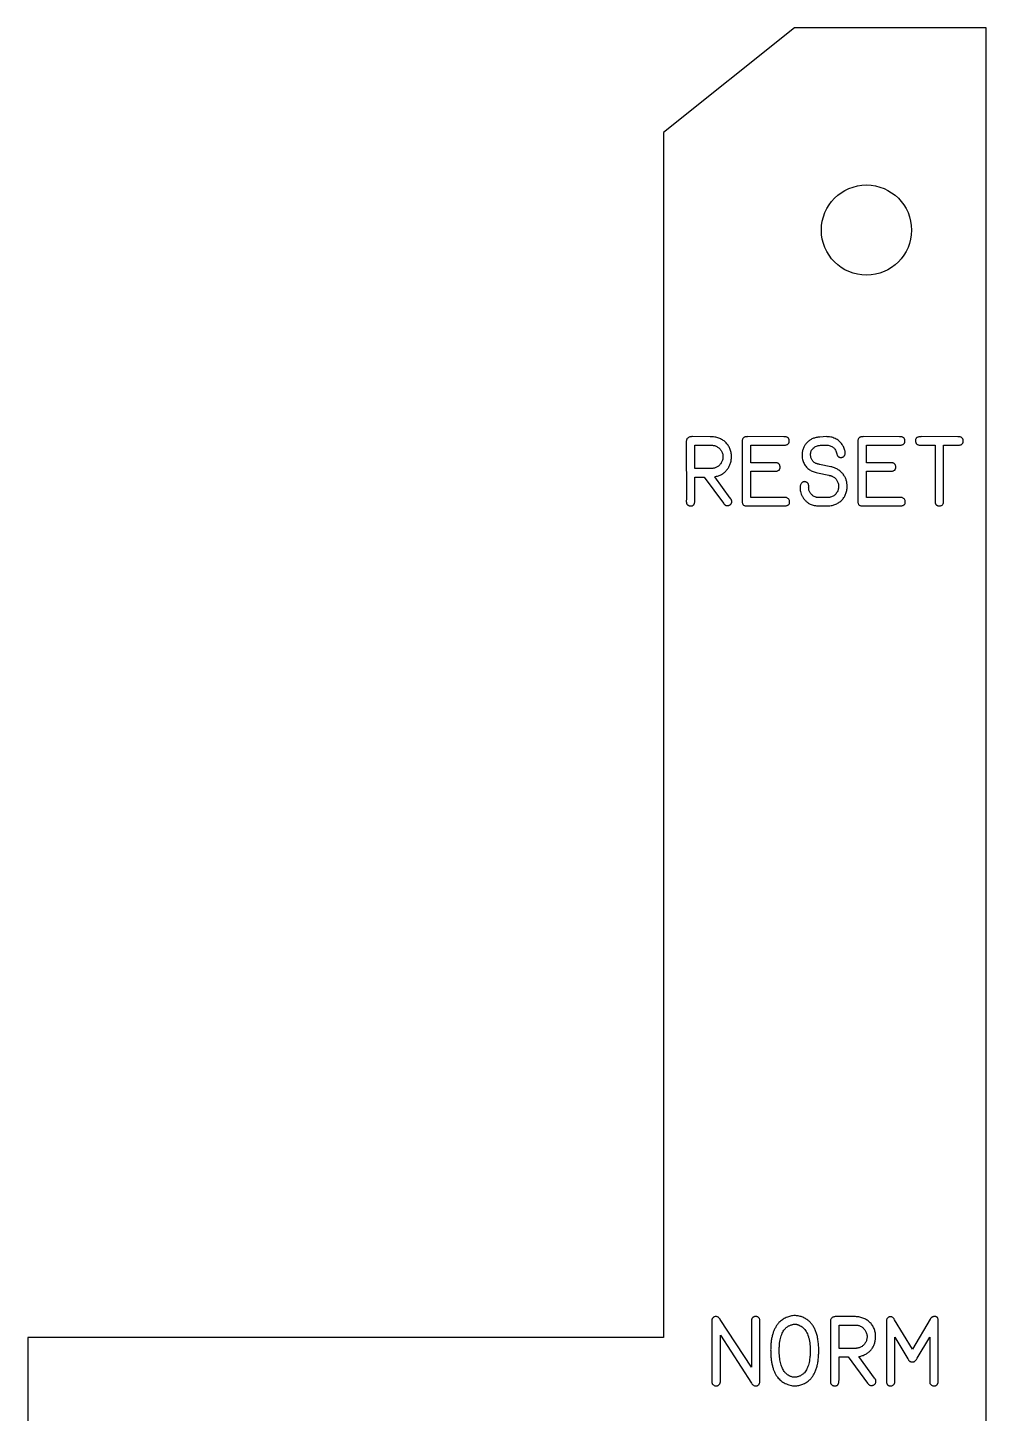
# Model space of a CAD drawing. Header units: inches. Extents: x 0.08 to 1.88, y 6.48 to 11.63.
# Drawn here: x 0.076 to 1.876, y 9.026 to 11.627 of the extents above; entities that cross this region are included whole.
import ezdxf

# ---------------------------------------------------------------- set-up
doc = ezdxf.new("R2010")
doc.units = ezdxf.units.IN
doc.header["$MEASUREMENT"] = 0

msp = doc.modelspace()

# ---------------------------------------------------------------- linework, layer by layer
at = {"color": 7, "linetype": 'Continuous', "lineweight": 25}
for p, q in [((1.5156, 11.6274), (1.2697, 11.4309)), ((1.8756, 11.6274), (1.5156, 11.6274)), ((1.8756, 6.4774), (1.8756, 11.6274)), ((1.2697, 11.4309), (1.2697, 9.168)), ((1.3123, 10.8483), (1.3124, 10.7408)), ((1.3573, 10.8595), (1.3242, 10.8596)), ((1.4173, 10.8491), (1.4174, 10.7401)), ((1.4956, 10.8595), (1.428, 10.8596)), ((1.5758, 10.8596), (1.5632, 10.8589)), ((1.5769, 10.8595), (1.5758, 10.8596)), ((1.6346, 10.8491), (1.6346, 10.7401)), ((1.7128, 10.8595), (1.6452, 10.8596)), ((1.8222, 10.8595), (1.754, 10.8596)), ((1.3284, 10.8435), (1.3579, 10.8435)), ((1.3284, 10.7998), (1.3284, 10.8435)), ((1.4334, 10.8435), (1.4948, 10.8435)), ((1.4334, 10.8107), (1.4334, 10.8435)), ((1.5642, 10.8434), (1.574, 10.8436)), ((1.574, 10.8436), (1.575, 10.8436)), ((1.6507, 10.8435), (1.7121, 10.8435)), ((1.6507, 10.8107), (1.6507, 10.8435)), ((1.753, 10.8435), (1.7794, 10.8435)), ((1.7794, 10.8435), (1.7794, 10.7403)), ((1.7955, 10.8435), (1.8217, 10.8435)), ((1.7955, 10.7393), (1.7955, 10.8435)), ((1.3565, 10.7998), (1.3284, 10.7998)), ((1.4784, 10.8107), (1.4334, 10.8107)), ((1.5837, 10.8032), (1.5626, 10.8076)), ((1.6956, 10.8107), (1.6507, 10.8107)), ((1.3284, 10.7838), (1.3457, 10.7838)), ((1.3284, 10.74), (1.3284, 10.7838)), ((1.3457, 10.7838), (1.3821, 10.7346)), ((1.3949, 10.744), (1.3656, 10.7843)), ((1.4334, 10.7946), (1.4776, 10.7946)), ((1.4334, 10.7455), (1.4334, 10.7946)), ((1.5587, 10.7917), (1.5797, 10.7872)), ((1.6507, 10.7946), (1.6948, 10.7946)), ((1.6507, 10.7455), (1.6507, 10.7946)), ((1.4958, 10.7455), (1.4334, 10.7455)), ((1.5422, 10.7653), (1.5422, 10.7669)), ((1.575, 10.7451), (1.5634, 10.7452)), ((1.713, 10.7455), (1.6507, 10.7455)), ((1.4276, 10.7294), (1.4948, 10.7294)), ((1.5632, 10.7294), (1.5759, 10.7294)), ((1.6448, 10.7294), (1.7121, 10.7294)), ((1.516, 9.2094), (1.516, 9.2094)), ((1.3603, 9.1975), (1.3603, 9.088)), ((1.4346, 9.1128), (1.3762, 9.202)), ((1.4345, 9.1972), (1.4346, 9.1128)), ((1.4506, 9.0866), (1.4506, 9.1979)), ((1.516, 9.1933), (1.516, 9.1933)), ((1.583, 9.1963), (1.583, 9.0888)), ((1.6279, 9.2076), (1.5948, 9.2076)), ((1.5991, 9.1915), (1.6285, 9.1915)), ((1.5991, 9.1479), (1.5991, 9.1915)), ((1.688, 9.197), (1.688, 9.0881)), ((1.7368, 9.1462), (1.7033, 9.2017)), ((1.7702, 9.2024), (1.7368, 9.1462)), ((1.7855, 9.0864), (1.7855, 9.1991)), ((0.0756, 9.168), (0.0756, 7.3774)), ((1.2697, 9.168), (0.0756, 9.168)), ((1.3764, 9.1725), (1.4346, 9.0827)), ((1.3764, 9.0868), (1.3764, 9.1725)), ((1.7041, 9.1689), (1.7283, 9.1282)), ((1.7041, 9.0877), (1.7041, 9.1689)), ((1.7456, 9.1292), (1.7695, 9.1689)), ((1.7695, 9.1689), (1.7695, 9.0873)), ((1.6271, 9.1479), (1.5991, 9.1479)), ((1.5991, 9.1318), (1.6164, 9.1318)), ((1.5991, 9.088), (1.5991, 9.1318)), ((1.6164, 9.1318), (1.6527, 9.0826)), ((1.6655, 9.0921), (1.6363, 9.1324))]:
    msp.add_line(p, q, dxfattribs=at)
msp.add_circle((1.6506, 11.2474), 0.0847, dxfattribs=at)
for points, knots in [([(1.3242, 10.8596), (1.3232, 10.8596), (1.3214, 10.8596), (1.3188, 10.8591), (1.3166, 10.8583), (1.3149, 10.8571), (1.3135, 10.8554), (1.3127, 10.8533), (1.3123, 10.8509), (1.3123, 10.8492), (1.3123, 10.8483)], [0, 0, 0, 0, 0.15384, 0.286948, 0.403942, 0.512601, 0.619501, 0.731605, 0.857209, 1, 1, 1, 1]), ([(1.3972, 10.8221), (1.3971, 10.8234), (1.397, 10.8261), (1.3964, 10.83), (1.3955, 10.8337), (1.3943, 10.8372), (1.3927, 10.8405), (1.3908, 10.8436), (1.3886, 10.8464), (1.386, 10.8491), (1.3832, 10.8515), (1.3801, 10.8536), (1.3768, 10.8554), (1.3733, 10.8569), (1.3696, 10.858), (1.3657, 10.8588), (1.3615, 10.8594), (1.3587, 10.8595), (1.3573, 10.8595)], [0, 0, 0, 0, 0.066973, 0.130798, 0.192516, 0.252737, 0.311919, 0.370508, 0.42962, 0.489933, 0.550435, 0.610788, 0.671641, 0.733202, 0.796041, 0.861499, 0.929372, 1, 1, 1, 1]), ([(1.428, 10.8596), (1.4271, 10.8596), (1.4254, 10.8595), (1.423, 10.8592), (1.421, 10.8585), (1.4195, 10.8575), (1.4184, 10.8559), (1.4177, 10.854), (1.4173, 10.8517), (1.4173, 10.85), (1.4173, 10.8491)], [0, 0, 0, 0, 0.1585091, 0.2908369, 0.4048166, 0.5043141, 0.6034536, 0.7159414, 0.8469573, 1, 1, 1, 1]), ([(1.4948, 10.8435), (1.4957, 10.8435), (1.4973, 10.8435), (1.4995, 10.8439), (1.5014, 10.8445), (1.503, 10.8454), (1.5042, 10.8465), (1.505, 10.848), (1.5055, 10.8497), (1.5056, 10.851), (1.5056, 10.8516)], [0, 0, 0, 0, 0.165475, 0.309871, 0.436909, 0.551529, 0.656124, 0.761672, 0.873792, 1, 1, 1, 1]), ([(1.5056, 10.8516), (1.5056, 10.8522), (1.5055, 10.8534), (1.5051, 10.8551), (1.5043, 10.8565), (1.5032, 10.8577), (1.5017, 10.8586), (1.4999, 10.8591), (1.4979, 10.8595), (1.4964, 10.8595), (1.4956, 10.8595)], [0, 0, 0, 0, 0.129754, 0.244204, 0.352358, 0.457624, 0.571353, 0.69607, 0.837509, 1, 1, 1, 1]), ([(1.5632, 10.8589), (1.562, 10.8588), (1.5596, 10.8586), (1.5562, 10.858), (1.5529, 10.8571), (1.5498, 10.856), (1.5469, 10.8546), (1.5441, 10.8529), (1.5415, 10.8509), (1.5391, 10.8487), (1.5369, 10.8463), (1.5351, 10.8438), (1.5334, 10.841), (1.5321, 10.8381), (1.531, 10.8351), (1.5302, 10.8319), (1.5297, 10.8286), (1.5296, 10.8263), (1.5296, 10.8251)], [0, 0, 0, 0, 0.068381, 0.134233, 0.198524, 0.260693, 0.321999, 0.383071, 0.443897, 0.505669, 0.56708, 0.627587, 0.687368, 0.747729, 0.80835, 0.870166, 0.934001, 1, 1, 1, 1]), ([(1.6063, 10.8426), (1.6054, 10.8439), (1.6038, 10.8465), (1.6008, 10.8499), (1.5974, 10.8528), (1.5937, 10.8552), (1.5897, 10.8571), (1.5856, 10.8585), (1.5813, 10.8594), (1.5784, 10.8595), (1.5769, 10.8595)], [0, 0, 0, 0, 0.131003, 0.257622, 0.382066, 0.507094, 0.631272, 0.753387, 0.87528, 1, 1, 1, 1]), ([(1.6452, 10.8596), (1.6443, 10.8596), (1.6426, 10.8595), (1.6402, 10.8592), (1.6383, 10.8585), (1.6367, 10.8575), (1.6356, 10.8559), (1.6349, 10.854), (1.6345, 10.8517), (1.6346, 10.85), (1.6346, 10.8491)], [0, 0, 0, 0, 0.1585091, 0.2908369, 0.4048166, 0.5043141, 0.6034536, 0.7159414, 0.8469573, 1, 1, 1, 1]), ([(1.7121, 10.8435), (1.7129, 10.8435), (1.7145, 10.8435), (1.7167, 10.8439), (1.7187, 10.8445), (1.7202, 10.8454), (1.7214, 10.8465), (1.7223, 10.848), (1.7228, 10.8497), (1.7228, 10.851), (1.7228, 10.8516)], [0, 0, 0, 0, 0.1654754, 0.3098713, 0.4369092, 0.5515287, 0.6561244, 0.7616721, 0.8737916, 1, 1, 1, 1]), ([(1.7228, 10.8516), (1.7228, 10.8522), (1.7228, 10.8534), (1.7223, 10.8551), (1.7215, 10.8565), (1.7204, 10.8577), (1.719, 10.8586), (1.7172, 10.8591), (1.7151, 10.8595), (1.7136, 10.8595), (1.7128, 10.8595)], [0, 0, 0, 0, 0.129754, 0.244204, 0.352358, 0.457624, 0.571353, 0.69607, 0.837509, 1, 1, 1, 1]), ([(1.754, 10.8596), (1.7531, 10.8595), (1.7514, 10.8595), (1.749, 10.8591), (1.747, 10.8586), (1.7454, 10.8578), (1.7441, 10.8566), (1.7432, 10.8553), (1.7427, 10.8536), (1.7427, 10.8524), (1.7426, 10.8518)], [0, 0, 0, 0, 0.1740471, 0.3237771, 0.4555773, 0.5693093, 0.6753455, 0.7768849, 0.8824293, 1, 1, 1, 1]), ([(1.7426, 10.8518), (1.7427, 10.8512), (1.7427, 10.8499), (1.7433, 10.8482), (1.744, 10.8467), (1.7453, 10.8455), (1.7467, 10.8446), (1.7486, 10.8439), (1.7507, 10.8435), (1.7522, 10.8435), (1.753, 10.8435)], [0, 0, 0, 0, 0.129367, 0.244583, 0.353255, 0.461557, 0.575019, 0.700289, 0.84096, 1, 1, 1, 1]), ([(1.8217, 10.8435), (1.8225, 10.8435), (1.8241, 10.8435), (1.8263, 10.8439), (1.8282, 10.8444), (1.8298, 10.8453), (1.831, 10.8464), (1.8318, 10.8478), (1.8324, 10.8494), (1.8324, 10.8506), (1.8324, 10.8512)], [0, 0, 0, 0, 0.168067, 0.313873, 0.443459, 0.557405, 0.664641, 0.767971, 0.878026, 1, 1, 1, 1]), ([(1.8324, 10.8512), (1.8324, 10.8519), (1.8323, 10.8531), (1.8318, 10.8548), (1.831, 10.8563), (1.8298, 10.8575), (1.8284, 10.8584), (1.8266, 10.8591), (1.8245, 10.8595), (1.823, 10.8595), (1.8222, 10.8595)], [0, 0, 0, 0, 0.130829, 0.247349, 0.357249, 0.465448, 0.577582, 0.702496, 0.841047, 1, 1, 1, 1]), ([(1.3579, 10.8435), (1.359, 10.8435), (1.361, 10.8434), (1.3639, 10.8432), (1.3663, 10.8426), (1.3677, 10.842), (1.3684, 10.8417)], [0, 0, 0, 0, 0.314981, 0.565702, 0.782137, 1, 1, 1, 1]), ([(1.3656, 10.7843), (1.3668, 10.7846), (1.3691, 10.7851), (1.3725, 10.7861), (1.3756, 10.7873), (1.3786, 10.7888), (1.3814, 10.7905), (1.384, 10.7925), (1.3864, 10.7947), (1.3886, 10.7971), (1.3906, 10.7997), (1.3923, 10.8025), (1.3938, 10.8054), (1.395, 10.8084), (1.3959, 10.8116), (1.3967, 10.815), (1.3971, 10.8185), (1.3972, 10.8208), (1.3972, 10.8221)], [0, 0, 0, 0, 0.066714, 0.131686, 0.194568, 0.256276, 0.316622, 0.377186, 0.437587, 0.498732, 0.559614, 0.620242, 0.681007, 0.741738, 0.803735, 0.867258, 0.932516, 1, 1, 1, 1]), ([(1.3684, 10.8417), (1.3693, 10.8412), (1.3712, 10.8402), (1.3737, 10.8384), (1.3758, 10.8362), (1.3777, 10.8337), (1.3792, 10.831), (1.3803, 10.8281), (1.381, 10.825), (1.3811, 10.8229), (1.3811, 10.8219)], [0, 0, 0, 0, 0.125904, 0.249604, 0.372836, 0.49813, 0.624034, 0.747355, 0.872016, 1, 1, 1, 1]), ([(1.3811, 10.8219), (1.3811, 10.8208), (1.381, 10.8187), (1.3804, 10.8157), (1.3793, 10.8128), (1.3779, 10.8101), (1.3761, 10.8076), (1.374, 10.8054), (1.3717, 10.8035), (1.3699, 10.8025), (1.369, 10.802)], [0, 0, 0, 0, 0.129781, 0.254908, 0.378839, 0.503945, 0.629035, 0.750834, 0.874122, 1, 1, 1, 1]), ([(1.5296, 10.8251), (1.5296, 10.8237), (1.5298, 10.821), (1.5305, 10.8169), (1.5317, 10.813), (1.5334, 10.8092), (1.5355, 10.8057), (1.5379, 10.8025), (1.5407, 10.7996), (1.5428, 10.7981), (1.5439, 10.7973)], [0, 0, 0, 0, 0.127451, 0.254033, 0.379918, 0.507431, 0.633941, 0.756921, 0.878241, 1, 1, 1, 1]), ([(1.5457, 10.8255), (1.5457, 10.8267), (1.5459, 10.8291), (1.5469, 10.8325), (1.5485, 10.8356), (1.5508, 10.8382), (1.5535, 10.8404), (1.5567, 10.842), (1.5603, 10.843), (1.5629, 10.8433), (1.5642, 10.8434)], [0, 0, 0, 0, 0.129699, 0.250963, 0.369076, 0.488549, 0.609183, 0.731673, 0.861054, 1, 1, 1, 1]), ([(1.5557, 10.8094), (1.555, 10.8097), (1.5536, 10.8105), (1.5516, 10.8119), (1.5499, 10.8137), (1.5484, 10.8157), (1.5472, 10.8179), (1.5464, 10.8203), (1.5458, 10.8228), (1.5457, 10.8246), (1.5457, 10.8255)], [0, 0, 0, 0, 0.121612, 0.242447, 0.362945, 0.488851, 0.614853, 0.740468, 0.867254, 1, 1, 1, 1]), ([(1.575, 10.8436), (1.5763, 10.8435), (1.5788, 10.8435), (1.5823, 10.8426), (1.5854, 10.8414), (1.5882, 10.8396), (1.5905, 10.8372), (1.5924, 10.8343), (1.5939, 10.831), (1.5946, 10.8285), (1.5949, 10.8272)], [0, 0, 0, 0, 0.136644, 0.262932, 0.380987, 0.495106, 0.610496, 0.730734, 0.859322, 1, 1, 1, 1]), ([(1.5949, 10.8272), (1.5951, 10.8267), (1.5954, 10.8256), (1.5961, 10.8242), (1.5969, 10.823), (1.5978, 10.822), (1.5989, 10.8213), (1.6001, 10.8208), (1.6014, 10.8205), (1.6023, 10.8206), (1.6027, 10.8206)], [0, 0, 0, 0, 0.154021, 0.293256, 0.417897, 0.536847, 0.646879, 0.75929, 0.876961, 1, 1, 1, 1]), ([(1.6027, 10.8206), (1.6033, 10.8206), (1.6044, 10.8207), (1.606, 10.8211), (1.6074, 10.8219), (1.6086, 10.8229), (1.6095, 10.8242), (1.6102, 10.8256), (1.6106, 10.8273), (1.6107, 10.8284), (1.6108, 10.829)], [0, 0, 0, 0, 0.13088, 0.253124, 0.37161, 0.491676, 0.612369, 0.734709, 0.86264, 1, 1, 1, 1]), ([(1.6108, 10.829), (1.6107, 10.83), (1.6105, 10.8323), (1.6096, 10.8356), (1.6082, 10.8392), (1.6069, 10.8414), (1.6063, 10.8426)], [0, 0, 0, 0, 0.2144989, 0.4595538, 0.7249677, 1, 1, 1, 1]), ([(1.369, 10.802), (1.3682, 10.8016), (1.3665, 10.8008), (1.3643, 10.8003), (1.3623, 10.8), (1.3606, 10.7999), (1.3586, 10.7998), (1.3572, 10.7998), (1.3565, 10.7998)], [0, 0, 0, 0, 0.211545, 0.424762, 0.540077, 0.67459, 0.828575, 1, 1, 1, 1]), ([(1.4776, 10.7946), (1.4785, 10.7946), (1.4801, 10.7946), (1.4824, 10.7949), (1.4843, 10.7955), (1.4859, 10.7964), (1.4871, 10.7975), (1.4879, 10.799), (1.4884, 10.8007), (1.4884, 10.8019), (1.4884, 10.8025)], [0, 0, 0, 0, 0.168511, 0.315053, 0.442072, 0.555361, 0.660409, 0.76483, 0.875171, 1, 1, 1, 1]), ([(1.4884, 10.8025), (1.4884, 10.8032), (1.4883, 10.8044), (1.4879, 10.8061), (1.4871, 10.8076), (1.486, 10.8088), (1.4845, 10.8097), (1.4827, 10.8103), (1.4807, 10.8107), (1.4792, 10.8107), (1.4784, 10.8107)], [0, 0, 0, 0, 0.131762, 0.248301, 0.356631, 0.464506, 0.57666, 0.700281, 0.839761, 1, 1, 1, 1]), ([(1.5439, 10.7973), (1.5449, 10.7967), (1.5469, 10.7954), (1.5504, 10.7939), (1.5544, 10.7926), (1.5572, 10.792), (1.5587, 10.7917)], [0, 0, 0, 0, 0.216027, 0.452166, 0.713427, 1, 1, 1, 1]), ([(1.5626, 10.8076), (1.5619, 10.8077), (1.5606, 10.808), (1.5587, 10.8084), (1.5571, 10.8089), (1.5562, 10.8092), (1.5557, 10.8094)], [0, 0, 0, 0, 0.302919, 0.569251, 0.801778, 1, 1, 1, 1]), ([(1.6144, 10.7661), (1.6144, 10.7672), (1.6143, 10.7695), (1.6139, 10.7728), (1.6132, 10.7761), (1.6123, 10.7791), (1.6111, 10.7821), (1.6097, 10.7849), (1.608, 10.7876), (1.6061, 10.7902), (1.6039, 10.7925), (1.6016, 10.7947), (1.5991, 10.7967), (1.5963, 10.7984), (1.5934, 10.8), (1.5904, 10.8013), (1.5871, 10.8024), (1.5849, 10.803), (1.5837, 10.8032)], [0, 0, 0, 0, 0.065995, 0.130262, 0.192676, 0.254053, 0.314151, 0.374557, 0.435265, 0.49621, 0.557413, 0.618187, 0.679031, 0.740776, 0.803132, 0.866769, 0.932378, 1, 1, 1, 1]), ([(1.6948, 10.7946), (1.6957, 10.7946), (1.6973, 10.7946), (1.6996, 10.7949), (1.7015, 10.7955), (1.7031, 10.7964), (1.7043, 10.7975), (1.7051, 10.799), (1.7056, 10.8007), (1.7056, 10.8019), (1.7056, 10.8025)], [0, 0, 0, 0, 0.168511, 0.315053, 0.442072, 0.555361, 0.660409, 0.76483, 0.875171, 1, 1, 1, 1]), ([(1.7056, 10.8025), (1.7056, 10.8032), (1.7056, 10.8044), (1.7051, 10.8061), (1.7043, 10.8076), (1.7032, 10.8088), (1.7017, 10.8097), (1.7, 10.8103), (1.6979, 10.8107), (1.6964, 10.8107), (1.6956, 10.8107)], [0, 0, 0, 0, 0.131762, 0.248301, 0.356631, 0.464506, 0.57666, 0.700281, 0.839761, 1, 1, 1, 1]), ([(1.5347, 10.7751), (1.534, 10.775), (1.5328, 10.7749), (1.5311, 10.7743), (1.5296, 10.7734), (1.5283, 10.772), (1.5273, 10.7703), (1.5265, 10.7684), (1.526, 10.7663), (1.526, 10.7647), (1.526, 10.7639)], [0, 0, 0, 0, 0.118909, 0.232606, 0.342759, 0.45914, 0.581235, 0.710433, 0.847594, 1, 1, 1, 1]), ([(1.5422, 10.7669), (1.5422, 10.7674), (1.5421, 10.7685), (1.5417, 10.7701), (1.541, 10.7715), (1.5401, 10.7728), (1.5389, 10.7737), (1.5377, 10.7745), (1.5362, 10.775), (1.5352, 10.775), (1.5347, 10.7751)], [0, 0, 0, 0, 0.138166, 0.267374, 0.391592, 0.514994, 0.635999, 0.752353, 0.874042, 1, 1, 1, 1]), ([(1.5797, 10.7872), (1.5805, 10.787), (1.5819, 10.7867), (1.5839, 10.7862), (1.5856, 10.7857), (1.5866, 10.7852), (1.5871, 10.785)], [0, 0, 0, 0, 0.302411, 0.568123, 0.800631, 1, 1, 1, 1]), ([(1.5871, 10.785), (1.5879, 10.7846), (1.5895, 10.7836), (1.5917, 10.7819), (1.5936, 10.7797), (1.5953, 10.7774), (1.5966, 10.7748), (1.5976, 10.772), (1.5982, 10.7692), (1.5983, 10.7672), (1.5984, 10.7662)], [0, 0, 0, 0, 0.12257, 0.244174, 0.366966, 0.493233, 0.620313, 0.746003, 0.871694, 1, 1, 1, 1]), ([(1.3957, 10.7431), (1.3955, 10.7433), (1.3952, 10.7436), (1.395, 10.7439), (1.3949, 10.744)], [0, 0, 0, 0, 0.617839, 1, 1, 1, 1]), ([(1.5011, 10.7449), (1.5008, 10.745), (1.5001, 10.7453), (1.499, 10.7455), (1.4976, 10.7455), (1.4965, 10.7455), (1.4958, 10.7455)], [0, 0, 0, 0, 0.185114, 0.367125, 0.615123, 1, 1, 1, 1]), ([(1.5064, 10.7374), (1.5062, 10.7382), (1.5061, 10.7399), (1.505, 10.7422), (1.5033, 10.7439), (1.5018, 10.7446), (1.5011, 10.7449)], [0, 0, 0, 0, 0.269511, 0.509617, 0.744319, 1, 1, 1, 1]), ([(1.526, 10.7639), (1.526, 10.7622), (1.5262, 10.7588), (1.5274, 10.7539), (1.5292, 10.7491), (1.5317, 10.7447), (1.5347, 10.7406), (1.5383, 10.7372), (1.5424, 10.7342), (1.5454, 10.7327), (1.5469, 10.732)], [0, 0, 0, 0, 0.127253, 0.252347, 0.376096, 0.502812, 0.62837, 0.751743, 0.874653, 1, 1, 1, 1]), ([(1.542, 10.7635), (1.5421, 10.7637), (1.5421, 10.7643), (1.5422, 10.7649), (1.5422, 10.7653)], [0, 0, 0, 0, 0.337311, 1, 1, 1, 1]), ([(1.5554, 10.7459), (1.5545, 10.7463), (1.5526, 10.747), (1.5502, 10.7485), (1.5479, 10.7504), (1.5459, 10.7527), (1.5443, 10.7552), (1.543, 10.7579), (1.5423, 10.7607), (1.5421, 10.7626), (1.542, 10.7635)], [0, 0, 0, 0, 0.123948, 0.246904, 0.372712, 0.502718, 0.632605, 0.757367, 0.878576, 1, 1, 1, 1]), ([(1.5634, 10.7452), (1.5626, 10.7452), (1.561, 10.7451), (1.5589, 10.7453), (1.557, 10.7455), (1.5559, 10.7458), (1.5554, 10.7459)], [0, 0, 0, 0, 0.30469, 0.56826, 0.801829, 1, 1, 1, 1]), ([(1.5832, 10.7459), (1.5826, 10.7458), (1.5813, 10.7456), (1.5792, 10.7454), (1.577, 10.7452), (1.5756, 10.7452), (1.575, 10.7451)], [0, 0, 0, 0, 0.212682, 0.493091, 0.776251, 1, 1, 1, 1]), ([(1.5759, 10.7294), (1.5773, 10.7295), (1.58, 10.7296), (1.584, 10.7302), (1.5878, 10.731), (1.5914, 10.7321), (1.5948, 10.7336), (1.5979, 10.7353), (1.6009, 10.7374), (1.6036, 10.7397), (1.6061, 10.7423), (1.6083, 10.7451), (1.6101, 10.7481), (1.6116, 10.7513), (1.6128, 10.7547), (1.6137, 10.7583), (1.6143, 10.7621), (1.6144, 10.7647), (1.6144, 10.7661)], [0, 0, 0, 0, 0.070174, 0.1378, 0.202503, 0.265936, 0.327039, 0.387659, 0.447782, 0.508464, 0.568977, 0.627924, 0.687027, 0.746353, 0.806335, 0.868473, 0.932872, 1, 1, 1, 1]), ([(1.5984, 10.7662), (1.5983, 10.7651), (1.5982, 10.7627), (1.5973, 10.7593), (1.596, 10.7561), (1.5941, 10.7532), (1.5918, 10.7506), (1.5893, 10.7485), (1.5864, 10.7469), (1.5843, 10.7463), (1.5832, 10.7459)], [0, 0, 0, 0, 0.1313693, 0.2588373, 0.3840382, 0.5119751, 0.6378248, 0.7581887, 0.8781396, 1, 1, 1, 1]), ([(1.7183, 10.7449), (1.718, 10.745), (1.7174, 10.7453), (1.7163, 10.7455), (1.7148, 10.7455), (1.7137, 10.7455), (1.713, 10.7455)], [0, 0, 0, 0, 0.185114, 0.367125, 0.615123, 1, 1, 1, 1]), ([(1.7236, 10.7374), (1.7235, 10.7382), (1.7233, 10.7399), (1.7222, 10.7422), (1.7205, 10.7439), (1.7191, 10.7446), (1.7183, 10.7449)], [0, 0, 0, 0, 0.269511, 0.509617, 0.744319, 1, 1, 1, 1]), ([(1.3124, 10.7408), (1.3124, 10.74), (1.3123, 10.7387), (1.3124, 10.7372), (1.3124, 10.7361), (1.3125, 10.7356), (1.3125, 10.7353)], [0, 0, 0, 0, 0.428028, 0.697539, 0.863684, 1, 1, 1, 1]), ([(1.3125, 10.7353), (1.3126, 10.7349), (1.3128, 10.7341), (1.3135, 10.7329), (1.3143, 10.7319), (1.3153, 10.731), (1.3164, 10.7303), (1.3177, 10.7298), (1.3191, 10.7295), (1.32, 10.7295), (1.3205, 10.7294)], [0, 0, 0, 0, 0.123486, 0.242589, 0.362825, 0.484354, 0.610953, 0.735309, 0.865134, 1, 1, 1, 1]), ([(1.3205, 10.7294), (1.3211, 10.7294), (1.3223, 10.7294), (1.324, 10.7299), (1.3254, 10.7307), (1.3266, 10.7319), (1.3274, 10.7334), (1.3281, 10.7353), (1.3284, 10.7376), (1.3284, 10.7392), (1.3284, 10.74)], [0, 0, 0, 0, 0.124646, 0.23419, 0.339077, 0.444245, 0.558359, 0.685896, 0.832567, 1, 1, 1, 1]), ([(1.3821, 10.7346), (1.3824, 10.7342), (1.383, 10.7334), (1.3839, 10.7324), (1.3848, 10.7316), (1.3858, 10.7308), (1.3875, 10.7302), (1.3888, 10.7301), (1.3896, 10.7301)], [0, 0, 0, 0, 0.167856, 0.314748, 0.444139, 0.555043, 0.763862, 1, 1, 1, 1]), ([(1.3896, 10.7301), (1.3901, 10.7302), (1.3912, 10.7302), (1.3928, 10.7306), (1.3942, 10.7313), (1.3954, 10.7323), (1.3964, 10.7334), (1.3972, 10.7348), (1.3977, 10.7363), (1.3978, 10.7373), (1.3978, 10.7379)], [0, 0, 0, 0, 0.1357253, 0.2612903, 0.3841016, 0.5061058, 0.628917, 0.7478512, 0.870992, 1, 1, 1, 1]), ([(1.3978, 10.7379), (1.3978, 10.7383), (1.3977, 10.7392), (1.3973, 10.7405), (1.3966, 10.7419), (1.396, 10.7427), (1.3957, 10.7431)], [0, 0, 0, 0, 0.226314, 0.465329, 0.719634, 1, 1, 1, 1]), ([(1.4174, 10.7401), (1.4173, 10.7392), (1.4172, 10.7374), (1.4176, 10.7351), (1.4182, 10.7331), (1.4193, 10.7316), (1.4208, 10.7305), (1.4227, 10.7298), (1.425, 10.7294), (1.4267, 10.7294), (1.4276, 10.7294)], [0, 0, 0, 0, 0.158944, 0.291446, 0.404705, 0.504515, 0.603966, 0.715313, 0.846477, 1, 1, 1, 1]), ([(1.4948, 10.7294), (1.4958, 10.7294), (1.4975, 10.7294), (1.4999, 10.7298), (1.502, 10.7303), (1.5036, 10.7312), (1.505, 10.7324), (1.5059, 10.7338), (1.5064, 10.7355), (1.5064, 10.7367), (1.5064, 10.7374)], [0, 0, 0, 0, 0.17315, 0.32387, 0.453868, 0.569336, 0.672569, 0.774373, 0.880492, 1, 1, 1, 1]), ([(1.5469, 10.732), (1.5481, 10.7316), (1.5507, 10.7309), (1.5547, 10.7301), (1.5589, 10.7295), (1.5617, 10.7295), (1.5632, 10.7294)], [0, 0, 0, 0, 0.229679, 0.479398, 0.739657, 1, 1, 1, 1]), ([(1.6346, 10.7401), (1.6346, 10.7392), (1.6345, 10.7374), (1.6348, 10.7351), (1.6354, 10.7331), (1.6365, 10.7316), (1.638, 10.7305), (1.6399, 10.7298), (1.6422, 10.7294), (1.6439, 10.7294), (1.6448, 10.7294)], [0, 0, 0, 0, 0.158944, 0.291446, 0.404705, 0.504515, 0.603966, 0.715313, 0.846477, 1, 1, 1, 1]), ([(1.7121, 10.7294), (1.713, 10.7294), (1.7147, 10.7294), (1.7171, 10.7298), (1.7192, 10.7303), (1.7209, 10.7312), (1.7222, 10.7324), (1.7231, 10.7338), (1.7236, 10.7355), (1.7236, 10.7367), (1.7236, 10.7374)], [0, 0, 0, 0, 0.17315, 0.32387, 0.453868, 0.569336, 0.672569, 0.774373, 0.880492, 1, 1, 1, 1]), ([(1.7794, 10.7403), (1.7794, 10.7396), (1.7794, 10.7385), (1.7794, 10.737), (1.7795, 10.7359), (1.7795, 10.7353), (1.7796, 10.735)], [0, 0, 0, 0, 0.401467, 0.649783, 0.824414, 1, 1, 1, 1]), ([(1.7796, 10.735), (1.7797, 10.7346), (1.78, 10.7338), (1.7806, 10.7328), (1.7814, 10.7318), (1.7824, 10.731), (1.7836, 10.7303), (1.7848, 10.7299), (1.7861, 10.7295), (1.787, 10.7295), (1.7874, 10.7294)], [0, 0, 0, 0, 0.120075, 0.238469, 0.3575, 0.484643, 0.612941, 0.740114, 0.867525, 1, 1, 1, 1]), ([(1.7874, 10.7294), (1.7882, 10.7295), (1.7897, 10.7296), (1.7918, 10.7304), (1.7935, 10.7318), (1.7943, 10.733), (1.7947, 10.7336)], [0, 0, 0, 0, 0.2716251, 0.5137068, 0.7514045, 1, 1, 1, 1]), ([(1.7947, 10.7336), (1.7948, 10.7339), (1.7951, 10.7346), (1.7954, 10.7358), (1.7955, 10.7374), (1.7955, 10.7386), (1.7955, 10.7393)], [0, 0, 0, 0, 0.180688, 0.369676, 0.62249, 1, 1, 1, 1]), ([(1.516, 9.2094), (1.5147, 9.2093), (1.512, 9.2092), (1.5081, 9.2085), (1.5041, 9.2074), (1.5001, 9.2058), (1.4963, 9.2039), (1.4927, 9.2017), (1.4893, 9.1992), (1.4872, 9.1973), (1.4862, 9.1963)], [0, 0, 0, 0, 0.1189, 0.238815, 0.363412, 0.491768, 0.621792, 0.748494, 0.874822, 1, 1, 1, 1]), ([(1.5418, 9.1998), (1.5409, 9.2005), (1.539, 9.2019), (1.5359, 9.2038), (1.5328, 9.2055), (1.5295, 9.2069), (1.5261, 9.208), (1.5227, 9.2088), (1.5194, 9.2093), (1.5171, 9.2093), (1.516, 9.2094)], [0, 0, 0, 0, 0.128897, 0.256024, 0.383031, 0.510763, 0.636864, 0.759967, 0.880017, 1, 1, 1, 1]), ([(1.3607, 9.2028), (1.3606, 9.2025), (1.3605, 9.202), (1.3603, 9.2009), (1.3603, 9.1994), (1.3603, 9.1982), (1.3603, 9.1975)], [0, 0, 0, 0, 0.164011, 0.339607, 0.5985, 1, 1, 1, 1]), ([(1.3679, 9.2076), (1.3671, 9.2075), (1.3655, 9.2074), (1.3634, 9.2063), (1.3616, 9.2048), (1.361, 9.2035), (1.3607, 9.2028)], [0, 0, 0, 0, 0.257226, 0.515442, 0.763924, 1, 1, 1, 1]), ([(1.3762, 9.202), (1.3759, 9.2025), (1.3752, 9.2034), (1.3742, 9.2047), (1.3732, 9.2056), (1.3719, 9.2066), (1.3702, 9.2075), (1.3686, 9.2075), (1.3679, 9.2076)], [0, 0, 0, 0, 0.169217, 0.3203, 0.451757, 0.567066, 0.78044, 1, 1, 1, 1]), ([(1.4427, 9.2076), (1.442, 9.2076), (1.4407, 9.2075), (1.439, 9.2071), (1.4375, 9.2064), (1.4364, 9.2053), (1.4355, 9.2038), (1.4349, 9.2019), (1.4346, 9.1997), (1.4346, 9.198), (1.4345, 9.1972)], [0, 0, 0, 0, 0.1309992, 0.2467172, 0.3505328, 0.4495638, 0.5554026, 0.679484, 0.8266823, 1, 1, 1, 1]), ([(1.4506, 9.1979), (1.4506, 9.1987), (1.4506, 9.2002), (1.4502, 9.2022), (1.4496, 9.204), (1.4488, 9.2054), (1.4476, 9.2064), (1.4462, 9.2072), (1.4445, 9.2076), (1.4433, 9.2076), (1.4427, 9.2076)], [0, 0, 0, 0, 0.16208, 0.304988, 0.429155, 0.54241, 0.64608, 0.754429, 0.869073, 1, 1, 1, 1]), ([(1.4862, 9.1963), (1.485, 9.1949), (1.4825, 9.1918), (1.4794, 9.1867), (1.4767, 9.181), (1.4745, 9.1748), (1.4729, 9.168), (1.4716, 9.1608), (1.4709, 9.1531), (1.4708, 9.1479), (1.4707, 9.1451)], [0, 0, 0, 0, 0.105705, 0.215134, 0.329018, 0.449631, 0.576639, 0.710541, 0.851416, 1, 1, 1, 1]), ([(1.4868, 9.1447), (1.4869, 9.147), (1.487, 9.1513), (1.4875, 9.1577), (1.4884, 9.1635), (1.4897, 9.169), (1.4913, 9.1739), (1.4933, 9.1783), (1.4956, 9.1821), (1.4975, 9.1843), (1.4984, 9.1853)], [0, 0, 0, 0, 0.156125, 0.302877, 0.440322, 0.56978, 0.690666, 0.801587, 0.904038, 1, 1, 1, 1]), ([(1.4984, 9.1853), (1.499, 9.1859), (1.5001, 9.1871), (1.5021, 9.1886), (1.5043, 9.1899), (1.5066, 9.1911), (1.509, 9.192), (1.5114, 9.1927), (1.5137, 9.1932), (1.5152, 9.1933), (1.516, 9.1933)], [0, 0, 0, 0, 0.123362, 0.249717, 0.37865, 0.511599, 0.64377, 0.76903, 0.886766, 1, 1, 1, 1]), ([(1.516, 9.1933), (1.5167, 9.1933), (1.518, 9.1932), (1.52, 9.1929), (1.5221, 9.1923), (1.5249, 9.1912), (1.5283, 9.1895), (1.5305, 9.1876), (1.5317, 9.1867)], [0, 0, 0, 0, 0.11376, 0.233218, 0.356799, 0.48809, 0.749531, 1, 1, 1, 1]), ([(1.5317, 9.1867), (1.5327, 9.1856), (1.5349, 9.1834), (1.5376, 9.1793), (1.54, 9.1748), (1.5418, 9.1697), (1.5433, 9.164), (1.5443, 9.1578), (1.5449, 9.1511), (1.5449, 9.1464), (1.545, 9.1439)], [0, 0, 0, 0, 0.100865, 0.20514, 0.314754, 0.432735, 0.558927, 0.694653, 0.841474, 1, 1, 1, 1]), ([(1.561, 9.1429), (1.561, 9.1446), (1.561, 9.1479), (1.5608, 9.1526), (1.5604, 9.1572), (1.5599, 9.1616), (1.5593, 9.1659), (1.5584, 9.1699), (1.5575, 9.1737), (1.5563, 9.1774), (1.5551, 9.1808), (1.5537, 9.1841), (1.5521, 9.1872), (1.5503, 9.1901), (1.5485, 9.1928), (1.5464, 9.1953), (1.5442, 9.1977), (1.5426, 9.1991), (1.5418, 9.1998)], [0, 0, 0, 0, 0.080424, 0.157711, 0.231972, 0.303725, 0.372685, 0.438908, 0.502962, 0.564675, 0.624091, 0.681389, 0.737383, 0.791688, 0.84518, 0.897488, 0.948885, 1, 1, 1, 1]), ([(1.5948, 9.2076), (1.5938, 9.2076), (1.592, 9.2076), (1.5894, 9.2072), (1.5873, 9.2063), (1.5855, 9.2051), (1.5842, 9.2034), (1.5833, 9.2014), (1.5829, 9.1989), (1.583, 9.1972), (1.583, 9.1963)], [0, 0, 0, 0, 0.1538398, 0.2869479, 0.4039417, 0.5126007, 0.6195006, 0.7316047, 0.8572085, 1, 1, 1, 1]), ([(1.6678, 9.1701), (1.6678, 9.1715), (1.6676, 9.1741), (1.6671, 9.178), (1.6662, 9.1817), (1.6649, 9.1852), (1.6634, 9.1885), (1.6615, 9.1916), (1.6592, 9.1945), (1.6566, 9.1971), (1.6538, 9.1995), (1.6507, 9.2016), (1.6475, 9.2034), (1.644, 9.2049), (1.6402, 9.2061), (1.6363, 9.2069), (1.6322, 9.2074), (1.6293, 9.2075), (1.6279, 9.2076)], [0, 0, 0, 0, 0.0669727, 0.1307982, 0.1925162, 0.2527372, 0.3119187, 0.3705084, 0.4296199, 0.4899326, 0.5504352, 0.6107883, 0.6716412, 0.7332023, 0.7960413, 0.8614991, 0.9293717, 1, 1, 1, 1]), ([(1.6285, 9.1915), (1.6296, 9.1915), (1.6317, 9.1915), (1.6345, 9.1912), (1.6369, 9.1906), (1.6383, 9.19), (1.639, 9.1897)], [0, 0, 0, 0, 0.314981, 0.565702, 0.782137, 1, 1, 1, 1]), ([(1.639, 9.1897), (1.64, 9.1892), (1.6418, 9.1883), (1.6443, 9.1864), (1.6465, 9.1842), (1.6483, 9.1817), (1.6498, 9.179), (1.6509, 9.1761), (1.6516, 9.173), (1.6517, 9.171), (1.6518, 9.1699)], [0, 0, 0, 0, 0.125904, 0.249604, 0.372836, 0.49813, 0.624034, 0.747355, 0.872016, 1, 1, 1, 1]), ([(1.6962, 9.2072), (1.6955, 9.2072), (1.6943, 9.2071), (1.6925, 9.2067), (1.6911, 9.2059), (1.6899, 9.2048), (1.689, 9.2033), (1.6884, 9.2015), (1.688, 9.1993), (1.688, 9.1978), (1.688, 9.197)], [0, 0, 0, 0, 0.131363, 0.247704, 0.354167, 0.460184, 0.572987, 0.698011, 0.838777, 1, 1, 1, 1]), ([(1.7033, 9.2017), (1.703, 9.2022), (1.7024, 9.2031), (1.7016, 9.2043), (1.7008, 9.2053), (1.6998, 9.2063), (1.6982, 9.2071), (1.6969, 9.2071), (1.6962, 9.2072)], [0, 0, 0, 0, 0.180134, 0.33639, 0.467656, 0.579524, 0.780795, 1, 1, 1, 1]), ([(1.778, 9.2076), (1.7772, 9.2076), (1.7757, 9.2075), (1.774, 9.2068), (1.7729, 9.2059), (1.772, 9.2049), (1.7711, 9.2038), (1.7705, 9.2029), (1.7702, 9.2024)], [0, 0, 0, 0, 0.233282, 0.442763, 0.55123, 0.677088, 0.828103, 1, 1, 1, 1]), ([(1.7855, 9.1991), (1.7855, 9.1998), (1.7855, 9.2011), (1.7852, 9.2029), (1.7847, 9.2044), (1.7838, 9.2057), (1.7827, 9.2066), (1.7814, 9.2073), (1.7797, 9.2076), (1.7786, 9.2076), (1.778, 9.2076)], [0, 0, 0, 0, 0.155255, 0.291579, 0.412642, 0.523484, 0.629654, 0.738626, 0.861022, 1, 1, 1, 1]), ([(1.6363, 9.1324), (1.6374, 9.1326), (1.6398, 9.1331), (1.6431, 9.1341), (1.6462, 9.1354), (1.6492, 9.1368), (1.652, 9.1386), (1.6546, 9.1405), (1.657, 9.1427), (1.6592, 9.1451), (1.6612, 9.1477), (1.663, 9.1505), (1.6644, 9.1534), (1.6657, 9.1565), (1.6666, 9.1597), (1.6673, 9.163), (1.6677, 9.1665), (1.6678, 9.1689), (1.6678, 9.1701)], [0, 0, 0, 0, 0.066714, 0.131686, 0.194568, 0.256276, 0.316622, 0.377186, 0.437587, 0.498732, 0.559614, 0.620242, 0.681007, 0.741738, 0.803735, 0.867258, 0.932516, 1, 1, 1, 1]), ([(1.6518, 9.1699), (1.6517, 9.1688), (1.6516, 9.1668), (1.651, 9.1637), (1.65, 9.1608), (1.6485, 9.1581), (1.6468, 9.1556), (1.6447, 9.1535), (1.6423, 9.1515), (1.6405, 9.1506), (1.6396, 9.1501)], [0, 0, 0, 0, 0.129781, 0.254908, 0.378839, 0.503945, 0.629035, 0.750834, 0.874122, 1, 1, 1, 1]), ([(1.4707, 9.1451), (1.4708, 9.1424), (1.4708, 9.1371), (1.4714, 9.1293), (1.4724, 9.1221), (1.4738, 9.1154), (1.4756, 9.1092), (1.4778, 9.1036), (1.4803, 9.0984), (1.4824, 9.0953), (1.4834, 9.0938)], [0, 0, 0, 0, 0.153124, 0.297158, 0.432037, 0.559346, 0.678717, 0.790963, 0.898004, 1, 1, 1, 1]), ([(1.4962, 9.1045), (1.4954, 9.1057), (1.4938, 9.1081), (1.492, 9.1121), (1.4903, 9.1164), (1.489, 9.1212), (1.488, 9.1264), (1.4873, 9.132), (1.4869, 9.1382), (1.4869, 9.1425), (1.4868, 9.1447)], [0, 0, 0, 0, 0.100044, 0.204357, 0.314658, 0.431428, 0.557026, 0.692898, 0.840874, 1, 1, 1, 1]), ([(1.545, 9.1439), (1.5449, 9.1416), (1.5449, 9.137), (1.5444, 9.1305), (1.5436, 9.1245), (1.5424, 9.119), (1.5409, 9.1141), (1.539, 9.1096), (1.5368, 9.1056), (1.5349, 9.1033), (1.534, 9.1022)], [0, 0, 0, 0, 0.161174, 0.309864, 0.446677, 0.572217, 0.688558, 0.797887, 0.901397, 1, 1, 1, 1]), ([(1.5438, 9.0886), (1.5452, 9.0901), (1.548, 9.0932), (1.5515, 9.0985), (1.5545, 9.1044), (1.5569, 9.1109), (1.5588, 9.118), (1.5601, 9.1258), (1.5609, 9.1342), (1.561, 9.1399), (1.561, 9.1429)], [0, 0, 0, 0, 0.104917, 0.212948, 0.325254, 0.443443, 0.569143, 0.703178, 0.846557, 1, 1, 1, 1]), ([(1.6396, 9.1501), (1.6388, 9.1497), (1.6372, 9.1489), (1.6349, 9.1483), (1.6329, 9.1481), (1.6312, 9.1479), (1.6292, 9.1478), (1.6278, 9.1479), (1.6271, 9.1479)], [0, 0, 0, 0, 0.211545, 0.424762, 0.540077, 0.67459, 0.828575, 1, 1, 1, 1]), ([(1.7283, 9.1282), (1.7287, 9.1276), (1.7293, 9.1266), (1.7303, 9.1253), (1.7312, 9.1242), (1.7324, 9.1232), (1.7342, 9.1224), (1.7357, 9.1223), (1.7366, 9.1223)], [0, 0, 0, 0, 0.180712, 0.334806, 0.465176, 0.571568, 0.77288, 1, 1, 1, 1]), ([(1.7366, 9.1223), (1.737, 9.1223), (1.7379, 9.1223), (1.7391, 9.1225), (1.7403, 9.1229), (1.7413, 9.1234), (1.7422, 9.1244), (1.7432, 9.1256), (1.7444, 9.1272), (1.7452, 9.1285), (1.7456, 9.1292)], [0, 0, 0, 0, 0.11479, 0.216829, 0.313114, 0.402301, 0.506757, 0.63991, 0.804363, 1, 1, 1, 1]), ([(1.3603, 9.088), (1.3603, 9.0871), (1.3604, 9.0857), (1.3604, 9.0839), (1.3607, 9.0825), (1.361, 9.0818), (1.3611, 9.0814)], [0, 0, 0, 0, 0.379232, 0.640476, 0.832404, 1, 1, 1, 1]), ([(1.3611, 9.0814), (1.3615, 9.0809), (1.3623, 9.0797), (1.364, 9.0785), (1.366, 9.0777), (1.3675, 9.0776), (1.3683, 9.0775)], [0, 0, 0, 0, 0.247683, 0.484068, 0.729372, 1, 1, 1, 1]), ([(1.3683, 9.0775), (1.3689, 9.0775), (1.3701, 9.0776), (1.3717, 9.078), (1.3731, 9.0788), (1.3743, 9.0798), (1.3752, 9.0812), (1.3759, 9.0828), (1.3763, 9.0847), (1.3764, 9.086), (1.3764, 9.0868)], [0, 0, 0, 0, 0.13213, 0.251966, 0.362464, 0.472906, 0.585187, 0.708511, 0.845513, 1, 1, 1, 1]), ([(1.4346, 9.0827), (1.4351, 9.0818), (1.4362, 9.0803), (1.4383, 9.0787), (1.4405, 9.0776), (1.4421, 9.0775), (1.4429, 9.0775)], [0, 0, 0, 0, 0.290623, 0.542214, 0.774801, 1, 1, 1, 1]), ([(1.4429, 9.0775), (1.4435, 9.0775), (1.4446, 9.0776), (1.4462, 9.078), (1.4475, 9.0787), (1.4486, 9.0797), (1.4495, 9.081), (1.4501, 9.0827), (1.4505, 9.0845), (1.4506, 9.0859), (1.4506, 9.0866)], [0, 0, 0, 0, 0.129823, 0.246796, 0.357906, 0.465733, 0.578613, 0.704189, 0.842964, 1, 1, 1, 1]), ([(1.4834, 9.0938), (1.4844, 9.0926), (1.4864, 9.0903), (1.49, 9.0872), (1.4939, 9.0845), (1.4982, 9.0821), (1.5027, 9.0801), (1.5073, 9.0787), (1.5118, 9.0777), (1.5149, 9.0776), (1.5164, 9.0775)], [0, 0, 0, 0, 0.121113, 0.243963, 0.369981, 0.501105, 0.632263, 0.757497, 0.880131, 1, 1, 1, 1]), ([(1.516, 9.0936), (1.5151, 9.0936), (1.5133, 9.0937), (1.5106, 9.0943), (1.5078, 9.0952), (1.5052, 9.0965), (1.5026, 9.0981), (1.5003, 9.1), (1.4981, 9.1021), (1.4968, 9.1037), (1.4962, 9.1045)], [0, 0, 0, 0, 0.116304, 0.233863, 0.354988, 0.482525, 0.612268, 0.740399, 0.869415, 1, 1, 1, 1]), ([(1.534, 9.1022), (1.5334, 9.1015), (1.5322, 9.1003), (1.5302, 9.0987), (1.528, 9.0972), (1.5256, 9.0959), (1.5232, 9.0949), (1.5208, 9.0941), (1.5184, 9.0937), (1.5168, 9.0936), (1.516, 9.0936)], [0, 0, 0, 0, 0.125983, 0.2526, 0.38207, 0.513681, 0.642442, 0.765615, 0.88507, 1, 1, 1, 1]), ([(1.5164, 9.0775), (1.5176, 9.0775), (1.52, 9.0776), (1.5236, 9.0783), (1.5273, 9.0791), (1.5309, 9.0805), (1.5345, 9.082), (1.5378, 9.084), (1.541, 9.0861), (1.5429, 9.0878), (1.5438, 9.0886)], [0, 0, 0, 0, 0.118981, 0.240318, 0.364646, 0.49276, 0.622125, 0.749523, 0.874592, 1, 1, 1, 1]), ([(1.583, 9.0888), (1.583, 9.088), (1.583, 9.0868), (1.583, 9.0852), (1.583, 9.0842), (1.5831, 9.0836), (1.5832, 9.0834)], [0, 0, 0, 0, 0.428028, 0.697539, 0.863684, 1, 1, 1, 1]), ([(1.5832, 9.0834), (1.5833, 9.0829), (1.5835, 9.0821), (1.5841, 9.0809), (1.5849, 9.0799), (1.5859, 9.0791), (1.587, 9.0784), (1.5883, 9.0779), (1.5897, 9.0776), (1.5906, 9.0775), (1.5911, 9.0775)], [0, 0, 0, 0, 0.123486, 0.242589, 0.362825, 0.484354, 0.610953, 0.735309, 0.865134, 1, 1, 1, 1]), ([(1.5911, 9.0775), (1.5918, 9.0775), (1.5929, 9.0775), (1.5946, 9.0779), (1.5961, 9.0787), (1.5972, 9.0799), (1.5981, 9.0815), (1.5987, 9.0834), (1.599, 9.0856), (1.599, 9.0872), (1.5991, 9.088)], [0, 0, 0, 0, 0.124646, 0.23419, 0.339077, 0.444245, 0.558359, 0.685896, 0.832567, 1, 1, 1, 1]), ([(1.6527, 9.0826), (1.653, 9.0822), (1.6536, 9.0814), (1.6545, 9.0804), (1.6554, 9.0796), (1.6565, 9.0788), (1.6581, 9.0782), (1.6595, 9.0782), (1.6602, 9.0782)], [0, 0, 0, 0, 0.1678564, 0.3147484, 0.4441386, 0.5550426, 0.7638618, 1, 1, 1, 1]), ([(1.6602, 9.0782), (1.6608, 9.0782), (1.6619, 9.0783), (1.6634, 9.0787), (1.6648, 9.0794), (1.6661, 9.0803), (1.6671, 9.0815), (1.6678, 9.0828), (1.6683, 9.0843), (1.6684, 9.0853), (1.6684, 9.0859)], [0, 0, 0, 0, 0.135725, 0.26129, 0.384102, 0.506106, 0.628917, 0.747851, 0.870992, 1, 1, 1, 1]), ([(1.6663, 9.0911), (1.6661, 9.0913), (1.6658, 9.0916), (1.6656, 9.0919), (1.6655, 9.0921)], [0, 0, 0, 0, 0.617839, 1, 1, 1, 1]), ([(1.6684, 9.0859), (1.6684, 9.0863), (1.6684, 9.0872), (1.668, 9.0886), (1.6673, 9.0899), (1.6666, 9.0907), (1.6663, 9.0911)], [0, 0, 0, 0, 0.226314, 0.465329, 0.719634, 1, 1, 1, 1]), ([(1.688, 9.0881), (1.688, 9.0872), (1.688, 9.0856), (1.6883, 9.0834), (1.689, 9.0815), (1.6898, 9.0799), (1.6909, 9.0788), (1.6924, 9.0779), (1.694, 9.0775), (1.6952, 9.0775), (1.6958, 9.0775)], [0, 0, 0, 0, 0.17066, 0.317377, 0.446715, 0.559937, 0.663798, 0.767108, 0.877172, 1, 1, 1, 1]), ([(1.6958, 9.0775), (1.6966, 9.0776), (1.6982, 9.0777), (1.7004, 9.0786), (1.7023, 9.08), (1.7029, 9.0812), (1.7033, 9.0818)], [0, 0, 0, 0, 0.267711, 0.527757, 0.774207, 1, 1, 1, 1]), ([(1.7033, 9.0818), (1.7034, 9.0822), (1.7037, 9.0829), (1.7039, 9.0842), (1.7041, 9.0858), (1.7041, 9.087), (1.7041, 9.0877)], [0, 0, 0, 0, 0.195455, 0.39503, 0.648136, 1, 1, 1, 1]), ([(1.7695, 9.0873), (1.7695, 9.0866), (1.7695, 9.0853), (1.7696, 9.0837), (1.7697, 9.0824), (1.7699, 9.0818), (1.77, 9.0814)], [0, 0, 0, 0, 0.376872, 0.644344, 0.837041, 1, 1, 1, 1]), ([(1.77, 9.0814), (1.7704, 9.0809), (1.7712, 9.0797), (1.773, 9.0785), (1.7751, 9.0777), (1.7767, 9.0776), (1.7776, 9.0775)], [0, 0, 0, 0, 0.231012, 0.460822, 0.711885, 1, 1, 1, 1]), ([(1.7776, 9.0775), (1.7782, 9.0775), (1.7793, 9.0776), (1.7809, 9.078), (1.7823, 9.0787), (1.7834, 9.0797), (1.7843, 9.081), (1.785, 9.0825), (1.7854, 9.0844), (1.7854, 9.0857), (1.7855, 9.0864)], [0, 0, 0, 0, 0.132576, 0.252169, 0.363846, 0.475345, 0.587061, 0.708262, 0.846159, 1, 1, 1, 1])]:
    msp.add_open_spline(points, degree=3, knots=knots, dxfattribs=at)

doc.saveas('drawing.dxf')
